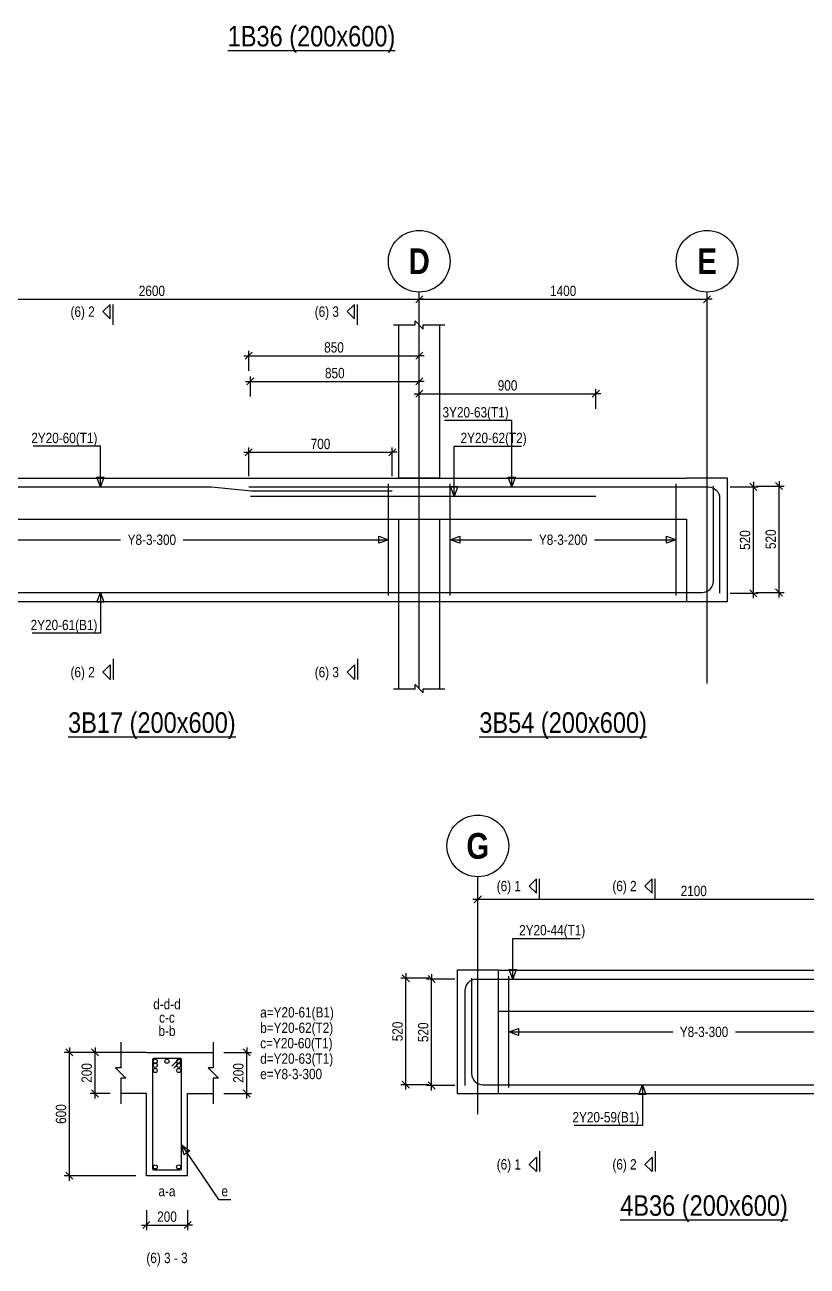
# Model space of a CAD drawing. Extents: x 0 to 206258, y -403073 to 0.
# Drawn here: x 28621 to 36230, y -290554 to -278474 of the extents above; entities that cross this region are included whole.
import ezdxf
from ezdxf.enums import TextEntityAlignment as Align
from ezdxf.lldxf.tags import DXFTag

# ---------------------------------------------------------------- set-up
doc = ezdxf.new("R2010")
doc.units = 0
doc.header["$LTSCALE"] = 1000
for name, color, linetype in [('Axis Circle(Dir 2)', 150, 'Continuous'), ('Axis Label(Dir 1)', 7, 'Continuous'), ('Axis Line(Dir 2)', 150, 'CENTER2'), ('Break Line', 5, 'Continuous'), ('Dimension Line', 5, 'Continuous'), ('Front Elevation Line', 40, 'Continuous'), ('Leader Line', 5, 'Continuous'), ('Link Line', 3, 'Continuous'), ('Rebar Label', 6, 'Continuous'), ('Rebar Line', 7, 'Continuous'), ('Section Label', 1, 'Continuous'), ('Section Line', 1, 'Continuous'), ('Top Rebar Label', 6, 'Continuous'), ('Top Rebar Line', 7, 'Continuous')]:
    doc.layers.add(name, color=color, linetype=linetype)
for name, color, linetype, true_color in [('Back Elevation Line', 191, 'HIDDEN2', 0xd4aaff), ('Beam Label(D)', 94, 'Continuous', 0x008100), ('Beam Line(D)', 112, 'Continuous', 0x00bd5e), ('Link Label', 94, 'Continuous', 0x008100)]:
    doc.layers.add(name, color=color, linetype=linetype, true_color=true_color)
doc.styles.add('Axis Label(Dir 1)', font='ARIALNB.TTF', dxfattribs={"height": 250})
doc.styles.add('Beam Label(D)', font='ARIALN.TTF', dxfattribs={"height": 200})
doc.styles.add('Dimension Text', font='ARIALN.TTF', dxfattribs={"height": 100})
doc.styles.add('Link Label', font='ARIALN.TTF', dxfattribs={"height": 100})
doc.styles.add('Rebar Label', font='ARIALN.TTF', dxfattribs={"height": 100})
doc.styles.add('Section Label', font='ARIALN.TTF', dxfattribs={"height": 100})
doc.styles.add('Top Rebar Label', font='ARIALN.TTF', dxfattribs={"height": 100})
tags = doc.linetypes.add('CENTER2', pattern=[1.125, 0.75, -0.125, 0.125, -0.125]).pattern_tags.tags
tags[10:11] = [DXFTag(74, 4), DXFTag(75, 0), DXFTag(340, '0'), DXFTag(46, 0.0), DXFTag(50, 0.0), DXFTag(44, 0.0), DXFTag(45, 0.0)]
tags[8:9] = [DXFTag(74, 4), DXFTag(75, 0), DXFTag(340, '0'), DXFTag(46, 0.0), DXFTag(50, 0.0), DXFTag(44, 0.0), DXFTag(45, 0.0)]
tags[6:7] = [DXFTag(74, 4), DXFTag(75, 0), DXFTag(340, '0'), DXFTag(46, 0.0), DXFTag(50, 0.0), DXFTag(44, 0.0), DXFTag(45, 0.0)]
tags[4:5] = [DXFTag(74, 4), DXFTag(75, 0), DXFTag(340, '0'), DXFTag(46, 0.0), DXFTag(50, 0.0), DXFTag(44, 0.0), DXFTag(45, 0.0)]
tags = doc.linetypes.add('HIDDEN2', pattern=[0.1875, 0.125, -0.0625]).pattern_tags.tags
tags[6:7] = [DXFTag(74, 4), DXFTag(75, 0), DXFTag(340, '0'), DXFTag(46, 0.0), DXFTag(50, 0.0), DXFTag(44, 0.0), DXFTag(45, 0.0)]
tags[4:5] = [DXFTag(74, 4), DXFTag(75, 0), DXFTag(340, '0'), DXFTag(46, 0.0), DXFTag(50, 0.0), DXFTag(44, 0.0), DXFTag(45, 0.0)]
doc.dimstyles.new('BEAM', dxfattribs={"dimtxt": 100, "dimasz": 30, "dimexe": 48.3, "dimexo": 103.5, "dimgap": 30, "dimtad": 1, "dimtoh": 1, "dimdec": 1, "dimlfac": 0.5, "dimdsep": 46, "dimtxsty": 'Dimension Text', "dimblk": 'PCDIM_TICK', "dimcen": 0.09, "dimclrd": 5, "dimclre": 5, "dimclrt": 5, "dimadec": 1, "dimazin": 0, "dimtp": 1, "dimtm": 1, "dimtfac": 1, "dimtdec": 4, "dimtofl": 0, "dimtmove": 0, "dimatfit": 3, "dimfxl": 1, "dimtolj": 1, "dimtzin": 0, "dimarcsym": 0})

# ---------------------------------------------------------------- blocks, each defined once
blk = doc.blocks.new('PCDIM_TICK')
at = {"layer": 'Dimension Line', "color": 0, "transparency": 33554687}
for p, q in [((1.15, 1.15), (-1.15, -1.15)), ((1.61, 0), (0, 0))]:
    blk.add_line(p, q, dxfattribs=at)
blk = doc.blocks.new('*U3538')
at = {"layer": 'Dimension Line', "color": 5, "true_color": 0x0000ff, "transparency": 16777216}
for p, q in [((30799, -282867), (30799, -282586)), ((30799, -282634), (32195, -282634)), ((32195, -282867), (32195, -282586))]:
    blk.add_line(p, q, dxfattribs=at)
at = {"layer": 'Dimension Line', "color": 5, "true_color": 0x0000ff, "transparency": 16777216, "xscale": 30, "yscale": 30, "rotation": 180.0000000000004}
blk.add_blockref('PCDIM_TICK', (30799, -282634), dxfattribs=at)
at = {"layer": 'Dimension Line', "color": 5, "true_color": 0x0000ff, "transparency": 16777216, "xscale": 30, "yscale": 30}
blk.add_blockref('PCDIM_TICK', (32195, -282634), dxfattribs=at)
at = {"layer": 'Dimension Line', "color": 5, "true_color": 0x0000ff, "transparency": 16777216, "insert": (31497, -282604), "char_height": 100, "width": 180.83, "attachment_point": 8, "style": 'Dimension Text'}
blk.add_mtext('700', dxfattribs=at)
blk = doc.blocks.new('*U3539')
at = {"layer": 'Dimension Line', "color": 5, "true_color": 0x0000ff, "transparency": 16777216}
for p, q in [((30815, -282091), (30815, -281896)), ((30815, -281944), (32457, -281944)), ((32457, -282091), (32457, -281896))]:
    blk.add_line(p, q, dxfattribs=at)
at = {"layer": 'Dimension Line', "color": 5, "true_color": 0x0000ff, "transparency": 16777216, "xscale": 30, "yscale": 30, "rotation": 180.0000000000004}
blk.add_blockref('PCDIM_TICK', (30815, -281944), dxfattribs=at)
at = {"layer": 'Dimension Line', "color": 5, "true_color": 0x0000ff, "transparency": 16777216, "xscale": 30, "yscale": 30}
blk.add_blockref('PCDIM_TICK', (32457, -281944), dxfattribs=at)
at = {"layer": 'Dimension Line', "color": 5, "true_color": 0x0000ff, "transparency": 16777216, "insert": (31636, -281914), "char_height": 100, "width": 181.5, "attachment_point": 8, "style": 'Dimension Text'}
blk.add_mtext('850', dxfattribs=at)
blk = doc.blocks.new('*U3540')
at = {"layer": 'Dimension Line', "color": 5, "true_color": 0x0000ff, "transparency": 16777216}
for p, q in [((30799, -281841), (30799, -281646)), ((30799, -281694), (32457, -281694)), ((32457, -281841), (32457, -281646))]:
    blk.add_line(p, q, dxfattribs=at)
at = {"layer": 'Dimension Line', "color": 5, "true_color": 0x0000ff, "transparency": 16777216, "xscale": 30, "yscale": 30, "rotation": 180.0000000000004}
blk.add_blockref('PCDIM_TICK', (30799, -281694), dxfattribs=at)
at = {"layer": 'Dimension Line', "color": 5, "true_color": 0x0000ff, "transparency": 16777216, "xscale": 30, "yscale": 30}
blk.add_blockref('PCDIM_TICK', (32457, -281694), dxfattribs=at)
at = {"layer": 'Dimension Line', "color": 5, "true_color": 0x0000ff, "transparency": 16777216, "insert": (31628, -281664), "char_height": 100, "width": 181.5, "attachment_point": 8, "style": 'Dimension Text'}
blk.add_mtext('850', dxfattribs=at)
blk = doc.blocks.new('*U3543')
at = {"layer": 'Dimension Line', "color": 5, "true_color": 0x0000ff, "transparency": 16777216}
for p, q in [((27257, -281291), (27257, -281096)), ((32457, -281291), (32457, -281096)), ((27257, -281144), (32457, -281144))]:
    blk.add_line(p, q, dxfattribs=at)
at = {"layer": 'Dimension Line', "color": 5, "true_color": 0x0000ff, "transparency": 16777216, "xscale": 30, "yscale": 30, "rotation": 180.0000000000004}
blk.add_blockref('PCDIM_TICK', (27257, -281144), dxfattribs=at)
at = {"layer": 'Dimension Line', "color": 5, "true_color": 0x0000ff, "transparency": 16777216, "xscale": 30, "yscale": 30}
blk.add_blockref('PCDIM_TICK', (32457, -281144), dxfattribs=at)
at = {"layer": 'Dimension Line', "color": 5, "true_color": 0x0000ff, "transparency": 16777216, "insert": (29857, -281114), "char_height": 100, "width": 247.25, "attachment_point": 8, "style": 'Dimension Text'}
blk.add_mtext('2600', dxfattribs=at)
blk = doc.blocks.new('*U3556')
at = {"layer": 'Dimension Line', "color": 5, "true_color": 0x0000ff, "transparency": 16777216}
for p, q in [((32457, -282211), (32457, -282016)), ((32457, -282064), (34175, -282064)), ((34175, -282211), (34175, -282016))]:
    blk.add_line(p, q, dxfattribs=at)
at = {"layer": 'Dimension Line', "color": 5, "true_color": 0x0000ff, "transparency": 16777216, "xscale": 30, "yscale": 30, "rotation": 180.0000000000004}
blk.add_blockref('PCDIM_TICK', (32457, -282064), dxfattribs=at)
at = {"layer": 'Dimension Line', "color": 5, "true_color": 0x0000ff, "transparency": 16777216, "xscale": 30, "yscale": 30}
blk.add_blockref('PCDIM_TICK', (34175, -282064), dxfattribs=at)
at = {"layer": 'Dimension Line', "color": 5, "true_color": 0x0000ff, "transparency": 16777216, "insert": (33316, -282034), "char_height": 100, "width": 181.5, "attachment_point": 8, "style": 'Dimension Text'}
blk.add_mtext('900', dxfattribs=at)
blk = doc.blocks.new('*U3557')
at = {"layer": 'Dimension Line', "color": 5, "true_color": 0x0000ff, "transparency": 16777216}
for p, q in [((35482, -282970), (35755, -282970)), ((35707, -284006), (35707, -282970)), ((35482, -284006), (35755, -284006))]:
    blk.add_line(p, q, dxfattribs=at)
at = {"layer": 'Dimension Line', "color": 5, "true_color": 0x0000ff, "transparency": 16777216, "xscale": 30, "yscale": 30}
for p, rotation in [((35707, -282970), 89.99999999999447), ((35707, -284006), 269.9999999999834)]:
    blk.add_blockref('PCDIM_TICK', p, dxfattribs=dict(at, rotation=rotation))
at = {"layer": 'Dimension Line', "color": 5, "true_color": 0x0000ff, "transparency": 16777216, "insert": (35677, -283488), "char_height": 100, "width": 181.5, "attachment_point": 8, "rotation": 90, "style": 'Dimension Text'}
blk.add_mtext('520', dxfattribs=at)
blk = doc.blocks.new('*U3558')
at = {"layer": 'Dimension Line', "color": 5, "true_color": 0x0000ff, "transparency": 16777216}
for p, q in [((35732, -282962), (36005, -282962)), ((35957, -283998), (35957, -282962)), ((35732, -283998), (36005, -283998))]:
    blk.add_line(p, q, dxfattribs=at)
at = {"layer": 'Dimension Line', "color": 5, "true_color": 0x0000ff, "transparency": 16777216, "xscale": 30, "yscale": 30}
for p, rotation in [((35957, -282962), 89.99999999999447), ((35957, -283998), 269.9999999999834)]:
    blk.add_blockref('PCDIM_TICK', p, dxfattribs=dict(at, rotation=rotation))
at = {"layer": 'Dimension Line', "color": 5, "true_color": 0x0000ff, "transparency": 16777216, "insert": (35927, -283480), "char_height": 100, "width": 181.5, "attachment_point": 8, "rotation": 90, "style": 'Dimension Text'}
blk.add_mtext('520', dxfattribs=at)
blk = doc.blocks.new('*U3559')
at = {"layer": 'Dimension Line', "color": 5, "true_color": 0x0000ff, "transparency": 16777216}
for p, q in [((32457, -281291), (32457, -281096)), ((35257, -281291), (35257, -281096)), ((32457, -281144), (35257, -281144))]:
    blk.add_line(p, q, dxfattribs=at)
at = {"layer": 'Dimension Line', "color": 5, "true_color": 0x0000ff, "transparency": 16777216, "xscale": 30, "yscale": 30, "rotation": 180.0000000000004}
blk.add_blockref('PCDIM_TICK', (32457, -281144), dxfattribs=at)
at = {"layer": 'Dimension Line', "color": 5, "true_color": 0x0000ff, "transparency": 16777216, "xscale": 30, "yscale": 30}
blk.add_blockref('PCDIM_TICK', (35257, -281144), dxfattribs=at)
at = {"layer": 'Dimension Line', "color": 5, "true_color": 0x0000ff, "transparency": 16777216, "insert": (33857, -281114), "char_height": 100, "width": 238.4, "attachment_point": 8, "style": 'Dimension Text'}
blk.add_mtext('1400', dxfattribs=at)
blk = doc.blocks.new('*U3586')
at = {"layer": 'Dimension Line', "color": 5, "true_color": 0x0000ff, "transparency": 16777216}
for p, q in [((30557, -288474), (30827, -288474)), ((30779, -288874), (30779, -288474)), ((30557, -288874), (30827, -288874))]:
    blk.add_line(p, q, dxfattribs=at)
at = {"layer": 'Dimension Line', "color": 5, "true_color": 0x0000ff, "transparency": 16777216, "xscale": 30, "yscale": 30}
for p, rotation in [((30779, -288474), 89.99999999999447), ((30779, -288874), 269.9999999999834)]:
    blk.add_blockref('PCDIM_TICK', p, dxfattribs=dict(at, rotation=rotation))
at = {"layer": 'Dimension Line', "color": 5, "true_color": 0x0000ff, "transparency": 16777216, "insert": (30749, -288674), "char_height": 100, "width": 182.77, "attachment_point": 8, "rotation": 90, "style": 'Dimension Text'}
blk.add_mtext('200', dxfattribs=at)
blk = doc.blocks.new('*U3587')
at = {"layer": 'Dimension Line', "color": 5, "true_color": 0x0000ff, "transparency": 16777216}
for p, q in [((29450, -288474), (29255, -288474)), ((29304, -288874), (29304, -288474)), ((29450, -288874), (29255, -288874))]:
    blk.add_line(p, q, dxfattribs=at)
at = {"layer": 'Dimension Line', "color": 5, "true_color": 0x0000ff, "transparency": 16777216, "xscale": 30, "yscale": 30}
for p, rotation in [((29304, -288474), 89.99999999999447), ((29304, -288874), 269.9999999999834)]:
    blk.add_blockref('PCDIM_TICK', p, dxfattribs=dict(at, rotation=rotation))
at = {"layer": 'Dimension Line', "color": 5, "true_color": 0x0000ff, "transparency": 16777216, "insert": (29274, -288674), "char_height": 100, "width": 182.77, "attachment_point": 8, "rotation": 90, "style": 'Dimension Text'}
blk.add_mtext('200', dxfattribs=at)
blk = doc.blocks.new('*U3588')
at = {"layer": 'Dimension Line', "color": 5, "true_color": 0x0000ff, "transparency": 16777216}
for p, q in [((29700, -288474), (29005, -288474)), ((29054, -289674), (29054, -288474)), ((29700, -289674), (29005, -289674))]:
    blk.add_line(p, q, dxfattribs=at)
at = {"layer": 'Dimension Line', "color": 5, "true_color": 0x0000ff, "transparency": 16777216, "xscale": 30, "yscale": 30}
for p, rotation in [((29054, -288474), 89.99999999999447), ((29054, -289674), 269.9999999999834)]:
    blk.add_blockref('PCDIM_TICK', p, dxfattribs=dict(at, rotation=rotation))
at = {"layer": 'Dimension Line', "color": 5, "true_color": 0x0000ff, "transparency": 16777216, "insert": (29024, -289074), "char_height": 100, "width": 181.97, "attachment_point": 8, "rotation": 90, "style": 'Dimension Text'}
blk.add_mtext('600', dxfattribs=at)
blk = doc.blocks.new('*U3589')
at = {"layer": 'Dimension Line', "color": 5, "true_color": 0x0000ff, "transparency": 16777216}
for p, q in [((29804, -290008), (29804, -290203)), ((30204, -290008), (30204, -290203)), ((29804, -290154), (30204, -290154))]:
    blk.add_line(p, q, dxfattribs=at)
at = {"layer": 'Dimension Line', "color": 5, "true_color": 0x0000ff, "transparency": 16777216, "xscale": 30, "yscale": 30, "rotation": 180.0000000000004}
blk.add_blockref('PCDIM_TICK', (29804, -290154), dxfattribs=at)
at = {"layer": 'Dimension Line', "color": 5, "true_color": 0x0000ff, "transparency": 16777216, "xscale": 30, "yscale": 30}
blk.add_blockref('PCDIM_TICK', (30204, -290154), dxfattribs=at)
at = {"layer": 'Dimension Line', "color": 5, "true_color": 0x0000ff, "transparency": 16777216, "insert": (30004, -290124), "char_height": 100, "width": 182.77, "attachment_point": 8, "style": 'Dimension Text'}
blk.add_mtext('200', dxfattribs=at)
blk = doc.blocks.new('*U3594')
at = {"layer": 'Dimension Line', "color": 5, "true_color": 0x0000ff, "transparency": 16777216}
for p, q in [((32802, -287760), (32529, -287760)), ((32577, -288796), (32577, -287760)), ((32802, -288796), (32529, -288796))]:
    blk.add_line(p, q, dxfattribs=at)
at = {"layer": 'Dimension Line', "color": 5, "true_color": 0x0000ff, "transparency": 16777216, "xscale": 30, "yscale": 30}
for p, rotation in [((32577, -287760), 89.99999999999447), ((32577, -288796), 269.9999999999834)]:
    blk.add_blockref('PCDIM_TICK', p, dxfattribs=dict(at, rotation=rotation))
at = {"layer": 'Dimension Line', "color": 5, "true_color": 0x0000ff, "transparency": 16777216, "insert": (32547, -288278), "char_height": 100, "width": 181.5, "attachment_point": 8, "rotation": 90, "style": 'Dimension Text'}
blk.add_mtext('520', dxfattribs=at)
blk = doc.blocks.new('*U3595')
at = {"layer": 'Dimension Line', "color": 5, "true_color": 0x0000ff, "transparency": 16777216}
for p, q in [((32552, -287752), (32279, -287752)), ((32327, -288788), (32327, -287752)), ((32552, -288788), (32279, -288788))]:
    blk.add_line(p, q, dxfattribs=at)
at = {"layer": 'Dimension Line', "color": 5, "true_color": 0x0000ff, "transparency": 16777216, "xscale": 30, "yscale": 30}
for p, rotation in [((32327, -287752), 89.99999999999447), ((32327, -288788), 269.9999999999834)]:
    blk.add_blockref('PCDIM_TICK', p, dxfattribs=dict(at, rotation=rotation))
at = {"layer": 'Dimension Line', "color": 5, "true_color": 0x0000ff, "transparency": 16777216, "insert": (32297, -288270), "char_height": 100, "width": 181.5, "attachment_point": 8, "rotation": 90, "style": 'Dimension Text'}
blk.add_mtext('520', dxfattribs=at)
blk = doc.blocks.new('*U3596')
at = {"layer": 'Dimension Line', "color": 5, "true_color": 0x0000ff, "transparency": 16777216}
for p, q in [((33027, -287131), (33027, -286936)), ((33027, -286984), (37227, -286984)), ((37227, -287131), (37227, -286936))]:
    blk.add_line(p, q, dxfattribs=at)
at = {"layer": 'Dimension Line', "color": 5, "true_color": 0x0000ff, "transparency": 16777216, "xscale": 30, "yscale": 30, "rotation": 180.0000000000004}
blk.add_blockref('PCDIM_TICK', (33027, -286984), dxfattribs=at)
at = {"layer": 'Dimension Line', "color": 5, "true_color": 0x0000ff, "transparency": 16777216, "xscale": 30, "yscale": 30}
blk.add_blockref('PCDIM_TICK', (37227, -286984), dxfattribs=at)
at = {"layer": 'Dimension Line', "color": 5, "true_color": 0x0000ff, "transparency": 16777216, "insert": (35127, -286954), "char_height": 100, "width": 247.25, "attachment_point": 8, "style": 'Dimension Text'}
blk.add_mtext('2100', dxfattribs=at)

msp = doc.modelspace()

# ---------------------------------------------------------------- linework, layer by layer
at = {"layer": 'Axis Circle(Dir 2)', "transparency": 33554687}
for centre in [(32456.737, -280774.284), (35256.737, -280774.284), (33027.055, -286464.284)]:
    msp.add_circle(centre, 300, dxfattribs=at)
at = {"layer": 'Axis Line(Dir 2)', "transparency": 33554687}
for points in [[(32456.737, -284934.284), (32456.737, -281074.284)], [(35256.737, -284884.284), (35256.737, -281074.284)], [(33027.055, -289074.284), (33027.055, -286764.284)]]:
    msp.add_lwpolyline(points, dxfattribs=at)
at = {"layer": 'Back Elevation Line', "transparency": 33554687}
for points in [[(27456.737, -282884.284), (35056.737, -282884.284)], [(35456.737, -282884.284), (35056.737, -282884.284)], [(35456.737, -284084.284), (35456.737, -282884.284)], [(27456.737, -283284.284), (35056.737, -283284.284)], [(35056.737, -283284.284), (35056.737, -284084.284)], [(35056.737, -284084.284), (35456.737, -284084.284)], [(33227.055, -287674.284), (32827.055, -287674.284)], [(32827.055, -287674.284), (32827.055, -288874.284)], [(33227.055, -288874.284), (33227.055, -287674.284)], [(32827.055, -288874.284), (33227.055, -288874.284)]]:
    msp.add_lwpolyline(points, dxfattribs=at)
at = {"layer": 'Beam Line(D)', "transparency": 33554687}
for points in [[(32256.737, -281394.284), (32256.737, -282884.284)], [(32656.737, -282884.284), (32656.737, -281394.284)], [(27456.737, -282884.284), (32256.737, -282884.284)], [(32656.737, -282884.284), (35056.737, -282884.284)], [(35456.737, -282884.284), (35056.737, -282884.284)], [(35456.737, -284084.284), (35456.737, -282884.284)], [(27456.737, -284084.284), (32256.737, -284084.284)], [(32256.737, -284084.284), (32256.737, -284934.284)], [(32656.737, -284934.284), (32656.737, -284084.284)], [(32656.737, -284084.284), (35056.737, -284084.284)], [(35056.737, -284084.284), (35456.737, -284084.284)], [(32827.055, -287674.284), (32827.055, -288874.284)], [(33227.055, -287674.284), (32827.055, -287674.284)], [(33227.055, -287674.284), (37227.055, -287674.284)], [(29803.623, -288474.284), (29553.623, -288474.284)], [(29803.623, -288474.284), (30203.623, -288474.284)], [(29803.623, -288474.284), (29803.623, -288474.284)], [(30203.623, -288474.284), (30203.623, -288474.284)], [(30203.623, -288474.284), (30453.623, -288474.284)], [(30203.623, -289674.284), (29803.623, -289674.284), (29803.623, -288874.284), (29553.623, -288874.284)], [(30203.623, -289674.284), (30203.623, -288874.284), (30453.623, -288874.284)], [(32827.055, -288874.284), (33227.055, -288874.284)], [(33227.055, -288874.284), (37227.055, -288874.284)]]:
    msp.add_lwpolyline(points, dxfattribs=at)
at = {"layer": 'Break Line', "transparency": 33554687}
for points in [[(32206.737, -281394.284), (32416.737, -281394.284), (32416.737, -281354.284), (32496.737, -281434.284), (32496.737, -281394.284), (32706.737, -281394.284)], [(32206.737, -284934.284), (32416.737, -284934.284), (32416.737, -284894.284), (32496.737, -284974.284), (32496.737, -284934.284), (32706.737, -284934.284)], [(29553.623, -288374.284), (29553.623, -288624.284), (29503.623, -288624.284), (29603.623, -288724.284), (29553.623, -288724.284), (29553.623, -288974.284)], [(30453.623, -288374.284), (30453.623, -288624.284), (30403.623, -288624.284), (30503.623, -288724.284), (30453.623, -288724.284), (30453.623, -288974.284)]]:
    msp.add_lwpolyline(points, dxfattribs=at)
at = {"layer": 'Front Elevation Line', "transparency": 33554687}
for points in [[(27456.737, -282884.284), (32256.737, -282884.284)], [(32656.737, -282884.284), (32256.737, -282884.284)], [(32656.737, -282884.284), (35056.737, -282884.284)], [(35456.737, -282884.284), (35056.737, -282884.284)], [(35456.737, -284084.284), (35456.737, -282884.284)], [(27456.737, -283284.284), (32256.737, -283284.284)], [(32256.737, -283284.284), (32256.737, -284084.284)], [(32656.737, -284084.284), (32656.737, -283284.284)], [(32656.737, -283284.284), (35056.737, -283284.284)], [(35056.737, -283284.284), (35056.737, -284084.284)], [(32256.737, -284084.284), (32656.737, -284084.284)], [(35056.737, -284084.284), (35456.737, -284084.284)], [(33227.055, -287674.284), (32827.055, -287674.284)], [(32827.055, -287674.284), (32827.055, -288874.284)], [(33227.055, -287674.284), (37027.055, -287674.284)], [(33227.055, -287674.284), (37027.055, -287674.284)], [(33227.055, -288874.284), (33227.055, -288074.284)], [(33227.055, -288074.284), (37027.055, -288074.284)], [(33227.055, -288074.284), (37027.055, -288074.284)], [(32827.055, -288874.284), (33227.055, -288874.284)]]:
    msp.add_lwpolyline(points, dxfattribs=at)
at = {"layer": 'Leader Line', "transparency": 33554687}
for points in [[(33356.737, -282970.284), (33356.737, -282324.284), (32701.746, -282324.284)], [(29356.737, -282970.284), (29356.737, -282574.284), (28701.746, -282574.284)], [(32796.737, -283060.284), (32796.737, -282574.284), (33451.729, -282574.284)], [(29322.535, -282876.314), (29390.939, -282876.314), (29356.737, -282970.284), (29322.535, -282876.314)], [(33322.535, -282876.314), (33390.939, -282876.314), (33356.737, -282970.284), (33322.535, -282876.314)], [(32762.535, -282966.314), (32830.939, -282966.314), (32796.737, -283060.284), (32762.535, -282966.314)], [(27556.737, -283484.284), (27650.707, -283450.082), (27650.707, -283518.486), (27556.737, -283484.284), (29552.093, -283484.284)], [(30161.381, -283484.284), (32156.737, -283484.284), (32062.768, -283518.486), (32062.768, -283450.082), (32156.737, -283484.284)], [(32756.737, -283484.284), (32850.707, -283450.082), (32850.707, -283518.486), (32756.737, -283484.284), (33552.093, -283484.284)], [(34161.381, -283484.284), (34956.737, -283484.284), (34862.768, -283518.486), (34862.768, -283450.082), (34956.737, -283484.284)], [(29356.737, -283998.284), (29356.737, -284394.284), (28694.064, -284394.284)], [(29390.939, -284092.253), (29322.535, -284092.253), (29356.737, -283998.284), (29390.939, -284092.253)], [(33367.055, -287760.284), (33367.055, -287364.284), (34022.046, -287364.284)], [(33332.853, -287666.314), (33401.257, -287666.314), (33367.055, -287760.284), (33332.853, -287666.314)], [(33327.055, -288274.284), (33421.024, -288240.082), (33421.024, -288308.486), (33327.055, -288274.284), (34922.411, -288274.284)], [(35531.699, -288274.284), (37127.055, -288274.284), (37033.086, -288308.486), (37033.086, -288240.082), (37127.055, -288274.284)], [(34627.055, -288788.284), (34627.055, -289184.284), (33964.381, -289184.284)], [(34661.257, -288882.253), (34592.853, -288882.253), (34627.055, -288788.284), (34661.257, -288882.253)], [(30226.563, -289433.008), (30169.879, -289471.297), (30145.622, -289374.283), (30226.563, -289433.008)], [(30145.622, -289374.283), (30503.623, -289904.284), (30624.434, -289904.284)]]:
    msp.add_lwpolyline(points, dxfattribs=at)
at = {"layer": 'Link Line', "transparency": 33554687}
for p, q in [((32156.737, -284026.284), (32156.737, -282942.284)), ((32756.737, -284026.284), (32756.737, -282942.284)), ((34956.737, -284026.284), (34956.737, -282942.284)), ((33327.055, -288816.284), (33327.055, -287732.284))]:
    msp.add_line(p, q, dxfattribs=at)
msp.add_lwpolyline([(30070.812, -288626.894), (30141.522, -288556.183, 0.668178638), (30131.623, -288532.284), (29875.623, -288532.284, 0.414213562), (29861.623, -288546.284), (29861.623, -289602.284, 0.414213562), (29875.623, -289616.284), (30131.623, -289616.284, 0.414213562), (30145.623, -289602.284), (30145.623, -288546.284, 0.668178638), (30121.723, -288536.384), (30051.013, -288607.095)], format="xyb", dxfattribs=at)
at = {"layer": 'Rebar Line', "transparency": 33554687}
for points in [[(27194.737, -282962.284), (27194.737, -283888.328, 0.414213562), (27304.693, -283998.284), (35208.781, -283998.284, 0.414213543), (35318.737, -283888.328), (35318.737, -282962.284)], [(32965.055, -287752.284), (32965.055, -288678.328, 0.414213562), (33075.011, -288788.284), (36979.099, -288788.284, 0.414213562), (37089.055, -288678.328), (37089.055, -287760.284)]]:
    msp.add_lwpolyline(points, format="xyb", dxfattribs=at)
for centre in [(29889.623, -288560.284), (29889.623, -288600.284), (30003.623, -288560.284), (30117.623, -288560.284), (30117.623, -288600.284), (29889.623, -288650.284), (30117.623, -288650.284), (29889.623, -289588.284), (30117.623, -289588.284)]:
    msp.add_circle(centre, 20, dxfattribs=at)
at = {"layer": 'Section Line', "transparency": 33554687}
for points in [[(29451.737, -281194.284), (29381.027, -281264.994), (29451.737, -281335.705), (29451.737, -281194.284)], [(29481.737, -281394.284), (29481.737, -281194.284)], [(31826.737, -281194.284), (31756.027, -281264.994), (31826.737, -281335.705), (31826.737, -281194.284)], [(31856.737, -281394.284), (31856.737, -281194.284)], [(29451.737, -284844.284), (29451.737, -284844.284), (29381.027, -284773.573), (29451.737, -284702.862), (29451.737, -284844.284)], [(29481.737, -284644.284), (29481.737, -284844.284)], [(31826.737, -284844.284), (31826.737, -284844.284), (31756.027, -284773.573), (31826.737, -284702.862), (31826.737, -284844.284)], [(31856.737, -284644.284), (31856.737, -284844.284)], [(33597.055, -286784.284), (33526.344, -286854.994), (33597.055, -286925.705), (33597.055, -286784.284)], [(33627.055, -286984.284), (33627.055, -286784.284)], [(34722.055, -286784.284), (34651.344, -286854.994), (34722.055, -286925.705), (34722.055, -286784.284)], [(34752.055, -286984.284), (34752.055, -286784.284)], [(33627.055, -289434.284), (33627.055, -289634.284)], [(34752.055, -289434.284), (34752.055, -289634.284)], [(33597.055, -289634.284), (33597.055, -289634.284), (33526.344, -289563.573), (33597.055, -289492.862), (33597.055, -289634.284)], [(34722.055, -289634.284), (34722.055, -289634.284), (34651.344, -289563.573), (34722.055, -289492.862), (34722.055, -289634.284)]]:
    msp.add_lwpolyline(points, dxfattribs=at)
at = {"layer": 'Top Rebar Line', "transparency": 33554687}
for points in [[(27134.737, -284006.284), (27134.737, -283080.239, -0.414213562), (27244.693, -282970.284), (30425.253, -282970.284, -0.024922321), (30436.194, -282970.829), (30825.28, -283009.738, 0.024922321), (30836.221, -283010.284), (32194.737, -283010.284)], [(30798.737, -282970.284), (35268.781, -282970.284, -0.414213562), (35378.737, -283080.239), (35378.737, -284006.284)], [(32905.055, -288796.284), (32905.055, -287870.239, -0.414213562), (33015.011, -287760.284), (37039.099, -287760.284, -0.414213562), (37149.055, -287870.239), (37149.055, -288788.284)]]:
    msp.add_lwpolyline(points, format="xyb", dxfattribs=at)
msp.add_lwpolyline([(30814.737, -283060.284), (34174.737, -283060.284)], dxfattribs=at)

# ---------------------------------------------------------------- texts
at = {"layer": 'Axis Label(Dir 1)', "transparency": 33554687, "style": 'Axis Label(Dir 1)'}
for s, p in [('D', (32456.737, -280774.284)), ('E', (35256.737, -280774.284)), ('G', (33027.055, -286464.284))]:
    msp.add_text(s, height=250, dxfattribs=at).set_placement(p, align=Align.MIDDLE_CENTER)
at = {"layer": 'Beam Label(D)', "transparency": 33554687, "style": 'Beam Label(D)'}
for s, p in [('%%U1B36 (200x600)', (31409.055, -278484.284)), ('%%U3B17 (200x600)', (29856.737, -285164.284)), ('%%U3B54 (200x600)', (33856.737, -285164.284)), ('%%U4B36 (200x600)', (35227.055, -289864.284))]:
    msp.add_text(s, height=200, dxfattribs=at).set_placement(p, align=Align.TOP_CENTER)
at = {"layer": 'Link Label', "transparency": 33554687, "style": 'Link Label'}
for s, p in [('Y8-3-300', (29856.737, -283484.284)), ('Y8-3-200', (33856.737, -283484.284)), ('Y8-3-300', (35227.055, -288274.284))]:
    msp.add_text(s, height=100, dxfattribs=at).set_placement(p, align=Align.MIDDLE_CENTER)
for s, p in [(' e=Y8-3-300', (30878.623, -288734.284)), ('e', (30533.623, -289874.284))]:
    msp.add_text(s, height=100, dxfattribs=at).set_placement(p)
at = {"layer": 'Rebar Label', "transparency": 33554687, "style": 'Rebar Label'}
for s, p in [(' 2Y20-61(B1)', (29326.737, -284364.284)), (' 2Y20-59(B1)', (34597.055, -289154.284))]:
    msp.add_text(s, height=100, dxfattribs=at).set_placement(p, align=Align.RIGHT)
for s, p in [('d-d-d', (30003.623, -288084.284)), ('c-c', (30003.623, -288214.284)), ('b-b', (30003.623, -288344.284)), ('a-a', (30003.623, -289904.284))]:
    msp.add_text(s, height=100, dxfattribs=at).set_placement(p, align=Align.BOTTOM_CENTER)
msp.add_text(' a=Y20-61(B1)', height=100, dxfattribs=at).set_placement((30878.623, -288134.284))
at = {"layer": 'Section Label', "transparency": 33554687, "style": 'Section Label'}
for s, p in [('(6) 2', (29301.027, -281264.994)), ('(6) 3', (31676.027, -281264.994)), ('(6) 2', (29301.027, -284773.573)), ('(6) 3', (31676.027, -284773.573)), ('(6) 1', (33446.344, -286854.994)), ('(6) 2', (34571.344, -286854.994)), ('(6) 1', (33446.344, -289563.573)), ('(6) 2', (34571.344, -289563.573))]:
    msp.add_text(s, height=100, dxfattribs=at).set_placement(p, align=Align.MIDDLE_RIGHT)
msp.add_text('(6) 3 - 3', height=100, dxfattribs=at).set_placement((30003.623, -290554.284), align=Align.BOTTOM_CENTER)
at = {"layer": 'Top Rebar Label', "transparency": 33554687, "style": 'Top Rebar Label'}
for s, p in [(' 3Y20-63(T1)', (33326.737, -282294.284)), (' 2Y20-60(T1)', (29326.737, -282544.284))]:
    msp.add_text(s, height=100, dxfattribs=at).set_placement(p, align=Align.RIGHT)
for s, p in [(' 2Y20-62(T2)', (32826.737, -282544.284)), (' 2Y20-44(T1)', (33397.055, -287334.284)), (' b=Y20-62(T2)', (30878.623, -288284.284)), (' c=Y20-60(T1)', (30878.623, -288434.284)), (' d=Y20-63(T1)', (30878.623, -288584.284))]:
    msp.add_text(s, height=100, dxfattribs=at).set_placement(p)

# ---------------------------------------------------------------- dimensions: what is measured, and where the dimension line sits
at = {"layer": 'Dimension Line', "transparency": 33554687}
for base, p1, p2, text, picture, middle in [((29856.737, -281144.284), (27256.737, -281394.284), (32456.737, -281394.284), '2600', '*U3543', (29856.737, -281144.284)), ((33856.737, -281144.284), (32456.737, -281394.284), (35256.737, -281394.284), '1400', '*U3559', (33856.737, -281144.284)), ((31627.737, -281694.284), (30798.737, -281944.284), (32456.737, -281944.284), '850', '*U3540', (31627.737, -281694.284)), ((31635.737, -281944.284), (30814.737, -282194.284), (32456.737, -282194.284), '850', '*U3539', (31635.737, -281944.284)), ((33315.737, -282064.284), (32456.737, -282314.284), (34174.737, -282314.284), '900', '*U3556', (33315.737, -282064.284)), ((31496.737, -282634.284), (30798.737, -282970.284), (32194.737, -282970.284), '700', '*U3538', (31496.737, -282634.284)), ((35127.055, -286984.284), (33027.055, -287234.284), (37227.055, -287234.284), '2100', '*U3596', (35127.055, -286984.284)), ((30003.623, -290154.284), (29803.623, -289904.284), (30203.623, -289904.284), '200', '*U3589', (30003.623, -290154.284))]:
    dim = msp.add_linear_dim(base=base, p1=p1, p2=p2, text=text, dimstyle='BEAM', override={"dimscale": 1, "dimtxt": 100, "dimasz": 30, "dimexe": 48.3, "dimexo": 103.5, "dimgap": 30, "dimtad": 1, "dimtih": 0, "dimdec": 1, "dimlfac": 0.5, "dimzin": 8, "dimlunit": 2, "dimpost": '', "dimtxsty": 'Dimension Text', "dimblk": 'PCDIM_TICK', "dimse1": 0, "dimse2": 0, "dimsd2": 0, "dimclrd": 5, "dimclre": 5, "dimclrt": 5, "dimaunit": 0, "dimadec": 1, "dimazin": 0, "dimtol": 0, "dimtp": 1, "dimtm": 1, "dimtmove": 0}, dxfattribs=at)
    dim.commit()
    dim.dimension.update_dxf_attribs({"geometry": picture, "text_midpoint": middle})
for base, p1, p2, text, picture, middle in [((35706.737, -283488.284), (35378.737, -284006.284), (35378.737, -282970.284), '520', '*U3557', (35706.737, -283488.284)), ((35956.737, -283480.284), (35628.737, -283998.284), (35628.737, -282962.284), '520', '*U3558', (35956.737, -283480.284)), ((32327.055, -288270.284), (32655.055, -288788.284), (32655.055, -287752.284), '520', '*U3595', (32327.055, -288270.284)), ((32577.055, -288278.284), (32905.055, -288796.284), (32905.055, -287760.284), '520', '*U3594', (32577.055, -288278.284)), ((29053.623, -289074.284), (29803.623, -289674.284), (29803.623, -288474.284), '600', '*U3588', (29053.623, -289074.284)), ((29303.623, -288674.284), (29553.623, -288874.284), (29553.623, -288474.284), '200', '*U3587', (29303.623, -288674.284)), ((30778.623, -288674.284), (30453.623, -288874.284), (30453.623, -288474.284), '200', '*U3586', (30778.623, -288674.284))]:
    dim = msp.add_linear_dim(base=base, p1=p1, p2=p2, angle=90, text=text, dimstyle='BEAM', override={"dimscale": 1, "dimtxt": 100, "dimasz": 30, "dimexe": 48.3, "dimexo": 103.5, "dimgap": 30, "dimtad": 1, "dimtih": 0, "dimdec": 1, "dimlfac": 0.5, "dimzin": 8, "dimlunit": 2, "dimpost": '', "dimtxsty": 'Dimension Text', "dimblk": 'PCDIM_TICK', "dimse1": 0, "dimse2": 0, "dimsd2": 0, "dimclrd": 5, "dimclre": 5, "dimclrt": 5, "dimaunit": 0, "dimadec": 1, "dimazin": 0, "dimtol": 0, "dimtp": 1, "dimtm": 1, "dimtmove": 0}, dxfattribs=at)
    dim.commit()
    dim.dimension.update_dxf_attribs({"geometry": picture, "text_midpoint": middle})

doc.saveas('drawing.dxf')
